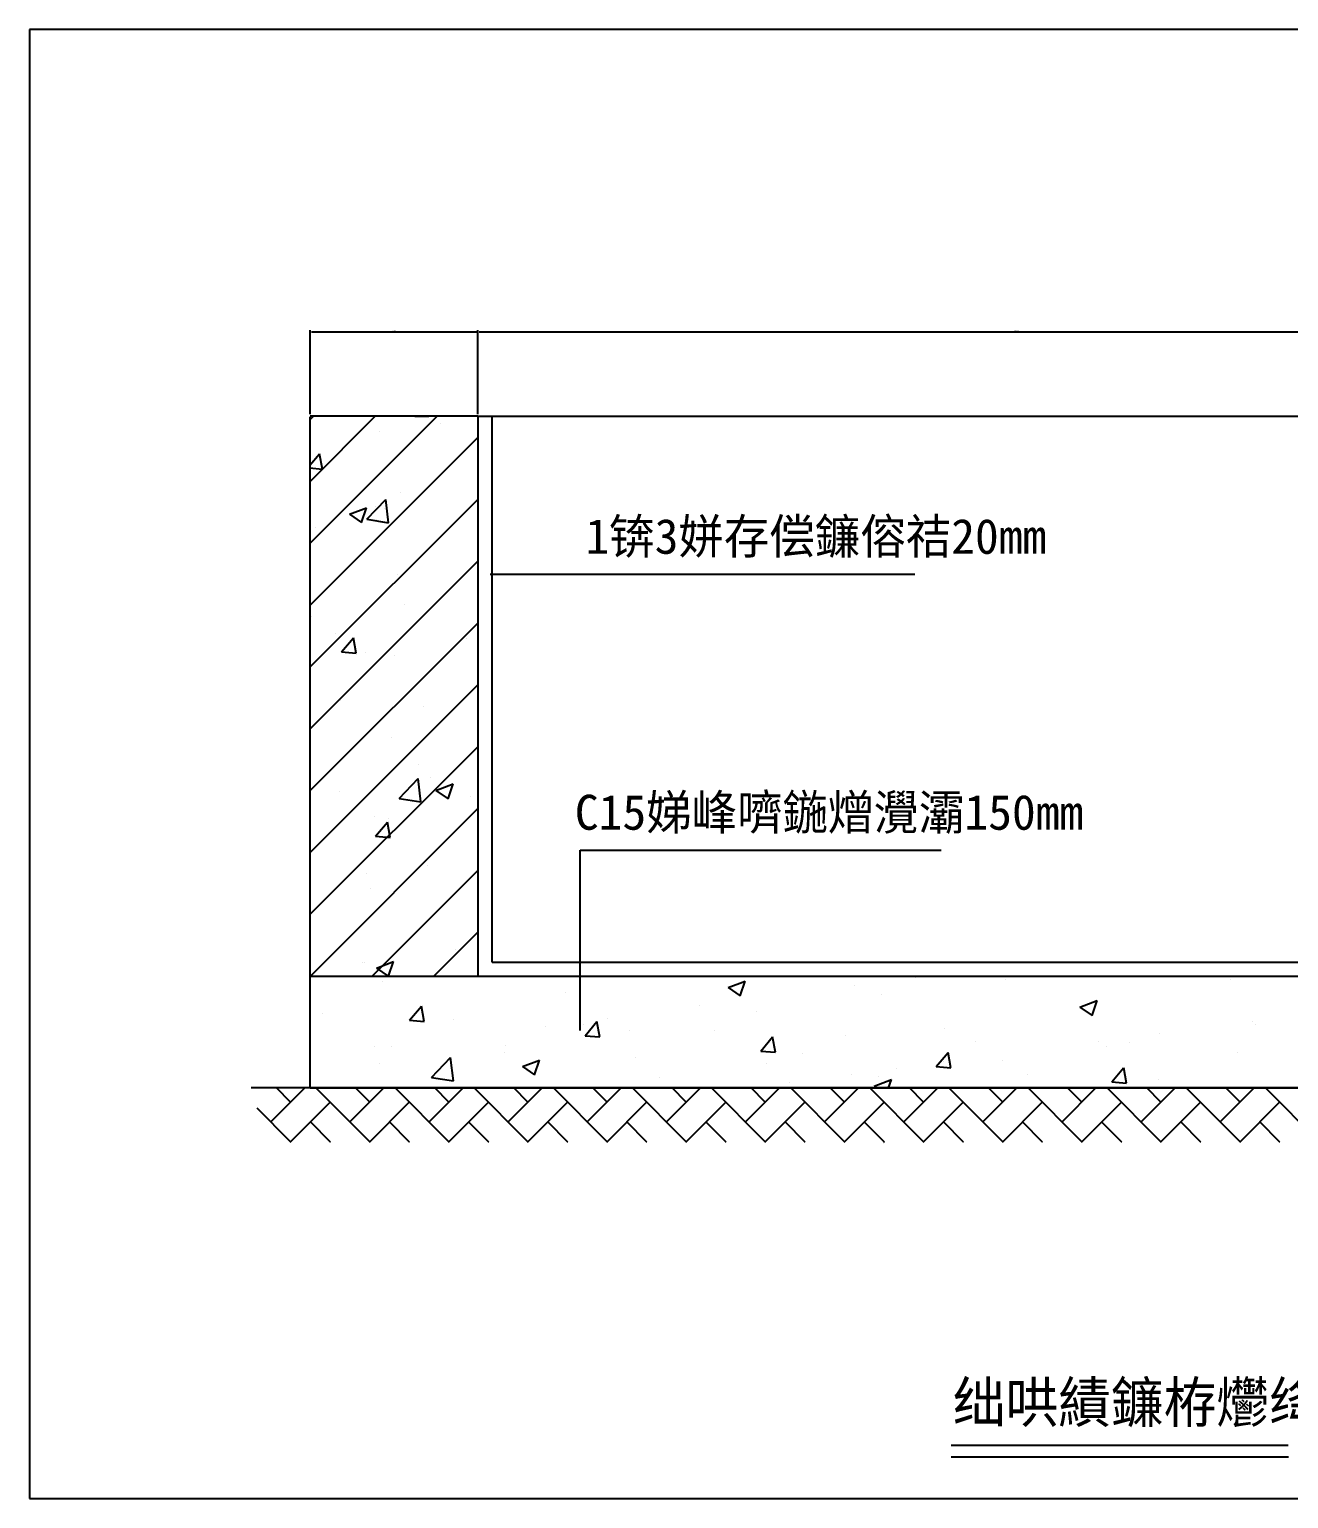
# Model space of a CAD drawing. Header units: metres. Extents: x 0 to 594, y 0 to 420.
# Drawn here: x 0 to 360.1, y 0 to 420 of the extents above; entities that cross this region are included whole.
import ezdxf

# ---------------------------------------------------------------- set-up
doc = ezdxf.new("R2010")
doc.units = ezdxf.units.M
doc.layers.add(' ', color=7, linetype='Continuous')

msp = doc.modelspace()

# ---------------------------------------------------------------- linework, layer by layer
for p, q in [((594, 420), (0, 420)), ((0, 420), (0, 0)), ((80.33, 309.99), (80.33, 334.04)), ((80.73, 333.54), (127.83, 333.54)), ((128.23, 309.99), (128.23, 334.04)), ((128.23, 309.99), (128.23, 334.04)), ((128.63, 333.54), (435.83, 333.54)), ((80.23, 308.36), (81.25, 309.39)), ((80.23, 290.68), (98.93, 309.39)), ((80.23, 273.01), (116.61, 309.39)), ((80.23, 309.29), (80.23, 117.49)), ((128.23, 309.39), (80.33, 309.39)), ((110.23, 309.39), (114.23, 309.39)), ((117.63, 307.39), (117.63, 307.39)), ((128.23, 309.39), (128.23, 149.39)), ((128.23, 309.39), (436.23, 309.39)), ((132.23, 309.39), (132.23, 153.49)), ((80.23, 255.33), (128.23, 303.33)), ((100.11, 305.08), (100.11, 305.08)), ((80.23, 295.44), (82.97, 298.71)), ((83.79, 294.32), (82.98, 298.71)), ((80.23, 294.64), (83.78, 294.32)), ((80.23, 237.65), (128.23, 285.65)), ((96.47, 279.95), (101.92, 285.63)), ((102.7, 278.98), (101.92, 285.63)), ((106.18, 287.58), (106.18, 287.58)), ((91.51, 281.39), (96.41, 283.27)), ((94.99, 279.04), (96.41, 283.27)), ((98.91, 283.58), (98.91, 283.58)), ((101.59, 282.93), (101.59, 282.93)), ((125.73, 283.27), (125.73, 283.27)), ((81.7, 277.47), (81.7, 277.47)), ((91.51, 281.39), (94.99, 279.04)), ((96.47, 279.95), (102.69, 278.98)), ((99.22, 279.78), (99.22, 279.78)), ((116.35, 273.53), (116.35, 273.53)), ((80.23, 219.97), (128.23, 267.97)), ((105.33, 264.28), (105.33, 264.28)), ((131.76, 264.22), (253.19, 264.22)), ((80.8, 252.17), (80.8, 252.17)), ((107.32, 255.66), (107.32, 255.66)), ((80.23, 202.3), (128.23, 250.3)), ((87.66, 247.35), (87.66, 247.35)), ((89.31, 242.04), (92.69, 246.06)), ((93.5, 241.67), (92.69, 246.06)), ((125.03, 245.77), (125.03, 245.77)), ((89.31, 242.04), (93.5, 241.67)), ((96.02, 241.81), (96.02, 241.81)), ((104.48, 240.97), (104.48, 240.97)), ((80.23, 184.62), (128.23, 232.62)), ((88.9, 228.05), (88.9, 228.05)), ((112.79, 226.44), (112.79, 226.44)), ((80.23, 166.94), (128.23, 214.94)), ((103.62, 217.67), (103.62, 217.67)), ((111.4, 210), (111.4, 210)), ((105.75, 200.17), (111.2, 205.85)), ((111.98, 199.2), (111.2, 205.85)), ((114.69, 206.26), (114.69, 206.26)), ((88.79, 202.18), (88.79, 202.18)), ((116.26, 202.44), (121.16, 204.32)), ((116.26, 202.44), (119.74, 200.09)), ((119.74, 200.09), (121.16, 204.32)), ((105.75, 200.17), (111.97, 199.21)), ((126.16, 200.6), (126.16, 200.6)), ((80.35, 149.39), (128.23, 197.26)), ((98.7, 194.94), (98.7, 194.94)), ((99.02, 189.38), (102.4, 193.41)), ((103.21, 189.02), (102.4, 193.4)), ((102.77, 194.37), (102.77, 194.37)), ((99.02, 189.38), (103.21, 189.02)), ((157.56, 133.77), (157.56, 185.35)), ((157.56, 185.35), (260.78, 185.35)), ((113.8, 180.96), (113.8, 180.96)), ((96.28, 178.65), (96.28, 178.65)), ((98.03, 149.39), (128.23, 179.58)), ((97.47, 174.42), (97.47, 174.42)), ((101.92, 171.07), (101.92, 171.07)), ((115.71, 149.39), (128.23, 161.91)), ((121.9, 156.84), (121.9, 156.84)), ((95.39, 153.35), (95.39, 153.35)), ((95.81, 153.17), (95.81, 153.17)), ((99.23, 151.68), (104.13, 153.56)), ((99.23, 151.68), (102.63, 149.39)), ((102.73, 149.39), (104.13, 153.56)), ((132.33, 153.39), (132.23, 153.49)), ((132.33, 153.39), (432.13, 153.39)), ((80.33, 149.39), (80.23, 149.49)), ((80.33, 149.39), (484.13, 149.39)), ((101.07, 147.76), (101.07, 147.76)), ((102.63, 149.39), (102.71, 149.33)), ((102.71, 149.33), (102.73, 149.39)), ((199.83, 146.07), (204.73, 147.96)), ((203.31, 143.72), (204.73, 147.95)), ((253.46, 148.98), (253.46, 148.98)), ((279.17, 148.53), (279.17, 148.53)), ((343.43, 148.34), (343.43, 148.34)), ((153.41, 144.81), (153.41, 144.81)), ((199.83, 146.07), (203.31, 143.73)), ((235.94, 146.67), (235.94, 146.67)), ((243.82, 144.05), (243.82, 144.05)), ((83.84, 138.65), (83.84, 138.65)), ((108.74, 136.73), (112.11, 140.75)), ((112.92, 136.36), (112.11, 140.75)), ((191.73, 140.85), (191.73, 140.85)), ((207.88, 139.12), (207.88, 139.12)), ((300.43, 140.47), (305.33, 142.35)), ((300.43, 140.47), (303.91, 138.12)), ((302.61, 141.34), (302.61, 141.34)), ((303.91, 138.12), (305.33, 142.35)), ((108.74, 136.73), (112.92, 136.36)), ((112.58, 137.8), (112.58, 137.8)), ((121.21, 137.07), (121.21, 137.07)), ((147.69, 135.05), (147.69, 135.05)), ((158.58, 135.49), (158.58, 135.49)), ((158.95, 132.34), (162.32, 136.36)), ((163.13, 131.97), (162.32, 136.36)), ((165.22, 137.36), (165.22, 137.36)), ((349.8, 136.48), (349.8, 136.48)), ((350.62, 135.4), (350.62, 135.4)), ((158.95, 132.34), (163.13, 131.97)), ((171.52, 133.87), (171.52, 133.87)), ((195.94, 133.91), (195.94, 133.91)), ((209.15, 127.94), (212.53, 131.97)), ((213.34, 127.58), (212.53, 131.96)), ((233.31, 132.33), (233.31, 132.33)), ((261.79, 134.33), (261.79, 134.33)), ((270.68, 130.75), (270.68, 130.75)), ((305.77, 130.68), (305.77, 130.68)), ((314.68, 130.48), (314.68, 130.48)), ((323.29, 132.99), (323.29, 132.99)), ((98.6, 129.25), (98.6, 129.25)), ((103.49, 129.23), (103.49, 129.23)), ((115.03, 120.4), (120.48, 126.08)), ((121.26, 119.43), (120.48, 126.08)), ((135.97, 127.67), (135.97, 127.67)), ((136.16, 129.39), (136.16, 129.39)), ((173.33, 126.09), (173.33, 126.09)), ((209.15, 127.94), (213.34, 127.58)), ((220.96, 127.32), (220.96, 127.32)), ((259.36, 123.55), (262.74, 127.57)), ((263.55, 123.18), (262.74, 127.57)), ((308.05, 129.17), (308.05, 129.17)), ((345.41, 127.6), (345.41, 127.6)), ((100.22, 124.46), (100.22, 124.46)), ((141.01, 123.5), (145.91, 125.38)), ((141.01, 123.5), (144.49, 121.15)), ((144.49, 121.15), (145.91, 125.38)), ((210.7, 124.51), (210.7, 124.51)), ((248.07, 122.93), (248.07, 122.93)), ((259.36, 123.55), (263.55, 123.19)), ((261.56, 124.86), (261.56, 124.86)), ((278.32, 125.23), (278.32, 125.23)), ((309.57, 119.16), (312.94, 123.18)), ((313.76, 118.79), (312.95, 123.18)), ((115.03, 120.4), (121.25, 119.43)), ((180.14, 120.31), (180.14, 120.31)), ((217.52, 119.06), (217.52, 119.06)), ((235.05, 121.37), (235.05, 121.37)), ((241.61, 117.89), (246.51, 119.77)), ((241.61, 117.89), (242.36, 117.39)), ((242.96, 120.75), (242.96, 120.75)), ((245.71, 117.39), (246.51, 119.77)), ((285.44, 121.35), (285.44, 121.35)), ((309.57, 119.16), (313.75, 118.79)), ((322.8, 119.77), (322.8, 119.77)), ((493.89, 117.39), (63.45, 117.39)), ((69.05, 107.68), (78.76, 117.39)), ((74.7, 113.33), (70.65, 117.39)), ((80.23, 117.49), (80.33, 117.39)), ((80.33, 117.39), (80.23, 117.49)), ((80.33, 117.39), (484.13, 117.39)), ((97.33, 102.02), (81.97, 117.39)), ((91.67, 107.68), (101.38, 117.39)), ((97.33, 113.33), (93.28, 117.39)), ((119.96, 102.02), (104.59, 117.39)), ((114.3, 107.68), (124.01, 117.39)), ((119.96, 113.33), (115.91, 117.39)), ((142.59, 102.02), (127.22, 117.39)), ((136.93, 107.68), (146.64, 117.39)), ((142.59, 113.33), (138.53, 117.39)), ((165.21, 102.02), (149.85, 117.39)), ((159.56, 107.68), (169.27, 117.39)), ((165.21, 113.33), (161.16, 117.39)), ((187.84, 102.02), (172.48, 117.39)), ((182.18, 107.68), (191.89, 117.39)), ((187.84, 113.33), (183.79, 117.39)), ((210.47, 102.02), (195.1, 117.39)), ((204.81, 107.68), (214.52, 117.39)), ((210.47, 113.33), (206.42, 117.39)), ((233.1, 102.02), (217.73, 117.39)), ((227.44, 107.68), (237.15, 117.39)), ((233.1, 113.33), (229.04, 117.39)), ((255.72, 102.02), (240.36, 117.39)), ((250.07, 107.68), (259.78, 117.39)), ((255.72, 113.33), (251.67, 117.39)), ((278.35, 102.02), (262.98, 117.39)), ((272.69, 107.68), (282.4, 117.39)), ((278.35, 113.33), (274.3, 117.39)), ((300.98, 102.02), (285.61, 117.39)), ((295.32, 107.68), (305.03, 117.39)), ((300.98, 113.33), (296.93, 117.39)), ((323.61, 102.02), (308.24, 117.39)), ((317.95, 107.68), (327.66, 117.39)), ((323.61, 113.33), (319.55, 117.39)), ((346.23, 102.02), (330.87, 117.39)), ((340.58, 107.68), (350.29, 117.39)), ((346.23, 113.33), (342.18, 117.39)), ((368.86, 102.02), (353.49, 117.39)), ((74.7, 102.02), (65.15, 111.58)), ((74.6, 101.92), (86.02, 113.33)), ((97.23, 101.92), (108.64, 113.33)), ((119.86, 101.92), (131.27, 113.33)), ((142.48, 101.92), (153.9, 113.33)), ((165.11, 101.92), (176.53, 113.33)), ((187.74, 101.92), (199.15, 113.33)), ((210.37, 101.92), (221.78, 113.33)), ((232.99, 101.92), (244.41, 113.33)), ((255.62, 101.92), (267.04, 113.33)), ((278.25, 101.92), (289.66, 113.33)), ((300.88, 101.92), (312.29, 113.33)), ((323.5, 101.92), (334.92, 113.33)), ((346.13, 101.92), (357.55, 113.33)), ((86.12, 101.92), (80.36, 107.68)), ((108.75, 101.92), (102.99, 107.68)), ((131.37, 101.92), (125.62, 107.68)), ((154, 101.92), (148.24, 107.68)), ((176.63, 101.92), (170.87, 107.68)), ((199.26, 101.92), (193.5, 107.68)), ((221.88, 101.92), (216.13, 107.68)), ((244.51, 101.92), (238.75, 107.68)), ((267.14, 101.92), (261.38, 107.68)), ((289.77, 101.92), (284.01, 107.68)), ((312.39, 101.92), (306.63, 107.68)), ((335.02, 101.92), (329.26, 107.68)), ((357.65, 101.92), (351.89, 107.68)), ((85.92, 101.92), (86.02, 102.02)), ((108.54, 101.92), (108.64, 102.02)), ((131.17, 101.92), (131.27, 102.02)), ((153.8, 101.92), (153.9, 102.02)), ((176.42, 101.92), (176.53, 102.02)), ((199.05, 101.92), (199.15, 102.02)), ((221.68, 101.92), (221.78, 102.02)), ((244.31, 101.92), (244.41, 102.02)), ((266.93, 101.92), (267.04, 102.02)), ((289.56, 101.92), (289.66, 102.02)), ((312.19, 101.92), (312.29, 102.02)), ((334.82, 101.92), (334.92, 102.02)), ((357.44, 101.92), (357.55, 102.02)), ((263.59, 15.29), (359.98, 15.29)), ((263.59, 11.94), (360.08, 11.94)), ((0, 0), (594, 0))]:
    msp.add_line(p, q)

# ---------------------------------------------------------------- texts
at = {"layer": ' '}
for s, height, p in [('4790', 0.36, (103.79, 333.65)), ('30800', 0.36, (281.6, 333.65)), ('1锛3姘存偿鐮傛祮20mm', 10, (159.02, 270.08)), ('C15娣峰嚌鍦熷灚灞150mm', 10, (155.99, 191.2)), ('绌哄績鐮栫爩绛戞秷闃叉睜', 11.6, (264.06, 21.74))]:
    msp.add_text(s, height=height, dxfattribs=at).set_placement(p)

doc.saveas('drawing.dxf')
